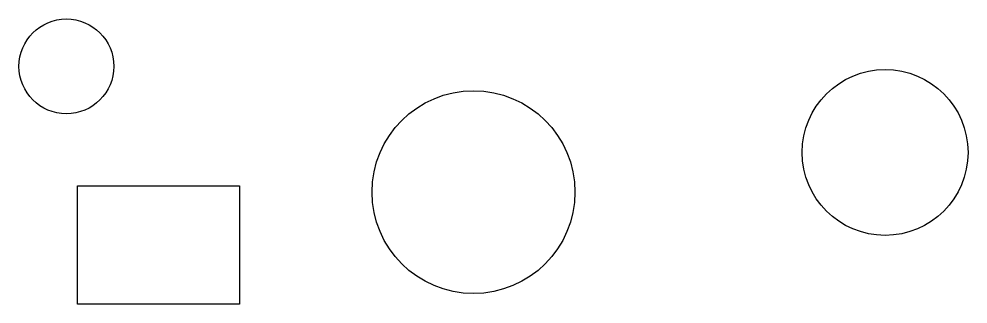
# Model space of a CAD drawing. Header units: inches. Extents: x 10.9 to 67, y 5.3 to 22.2.
import ezdxf

# ---------------------------------------------------------------- set-up
doc = ezdxf.new("R2010")
doc.units = ezdxf.units.IN
doc.header["$MEASUREMENT"] = 0

# ---------------------------------------------------------------- blocks, each defined once
blk = doc.blocks.new('BL_TOP')
blk.add_lwpolyline([(14.383, 12.307), (23.953, 12.307), (23.953, 5.315), (14.383, 5.315)], close=True)
for centre, radius in [((13.718, 19.365), 2.803), ((37.777, 11.931), 5.996)]:
    blk.add_circle(centre, radius)
blk = doc.blocks.new('BL_FINAL')
blk.add_circle((62.102, 14.276), 4.901)
blk.add_blockref('BL_TOP', (0, 0))

msp = doc.modelspace()

# ---------------------------------------------------------------- block references
msp.add_blockref('BL_FINAL', (0, 0))

doc.saveas('drawing.dxf')
